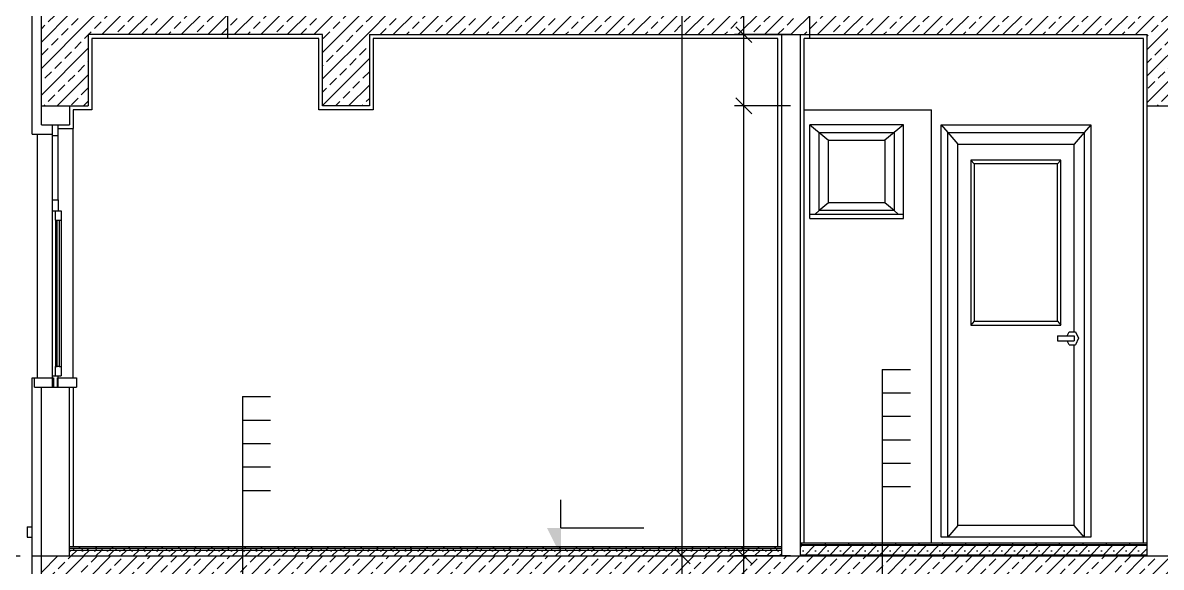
# Model space of a CAD drawing. Header units: metres. Extents: x -220 to 294, y -29 to 18.
# Drawn here: x -6.78 to -0.71, y 0.84 to 3.74 of the extents above; entities that cross this region are included whole.
import ezdxf

# ---------------------------------------------------------------- set-up
doc = ezdxf.new("R2010")
doc.units = ezdxf.units.M
doc.header["$MEASUREMENT"] = 0
doc.linetypes.add('DASHED4', pattern=[0.1875, 0.125, -0.0625])
for name, color, linetype in [('Cizgi', 7, 'Continuous'), ('Kesit_Kot', 7, 'Continuous'), ('Olculendirme', 7, 'Continuous'), ('Standart', 7, 'Continuous'), ('Tarama', 7, 'Continuous')]:
    doc.layers.add(name, color=color, linetype=linetype)

msp = doc.modelspace()

# ---------------------------------------------------------------- hatches: boundary and pattern name
at = {"layer": 'Kesit_Kot', "linetype": 'Continuous', "lineweight": -3}
msp.add_hatch(color=216, dxfattribs=at).paths.add_polyline_path([(-3.9106, 0.9), (-3.9856, 1.05), (-3.9106, 1.05)])
at = {"layer": 'Tarama', "linetype": 'Continuous', "lineweight": -3}
h = msp.add_hatch(dxfattribs=at)
h.set_pattern_fill('ANSI33', color=58, scale=0.4, style=0)
h.paths.add_polyline_path([(-6.433, 3.3), (-6.683, 3.3), (-6.683, 3.8), (-6.433, 3.8)])
h = msp.add_hatch(dxfattribs=at)
h.set_pattern_fill('ANSI33', color=58, scale=0.4, style=0)
h.paths.add_polyline_path([(-5.183, 3.68), (-6.433, 3.68), (-6.433, 3.8), (-5.183, 3.8)])
h = msp.add_hatch(dxfattribs=at)
h.set_pattern_fill('ANSI33', color=58, scale=0.4, style=0)
h.paths.add_polyline_path([(-4.933, 3.3), (-5.183, 3.3), (-5.183, 3.8), (-4.933, 3.8)])
h = msp.add_hatch(dxfattribs=at)
h.set_pattern_fill('ANSI33', color=58, scale=0.4, style=0)
h.paths.add_polyline_path([(-0.783, 3.68), (-4.933, 3.68), (-4.933, 3.8), (-0.783, 3.8)])
h = msp.add_hatch(dxfattribs=at)
h.set_pattern_fill('ANSI33', color=58, scale=0.4, style=0)
h.paths.add_polyline_path([(-0.533, 3.3), (-0.783, 3.3), (-0.783, 3.8), (-0.533, 3.8)])
h = msp.add_hatch(dxfattribs=at)
h.set_pattern_fill('ANSI31', color=58, scale=0.5, style=0)
h.paths.add_polyline_path([(-2.733, 0.94), (-6.533, 0.94), (-6.533, 0.95), (-2.733, 0.95)])
h = msp.add_hatch(dxfattribs=at)
h.set_pattern_fill('TRIANG', color=58, scale=0.2, style=0)
h.paths.add_polyline_path([(-2.733, 0.93), (-6.533, 0.93), (-6.533, 0.94), (-2.733, 0.94)])
h = msp.add_hatch(dxfattribs=at)
h.set_pattern_fill('SACNCR', color=58, scale=0.5, style=0)
h.paths.add_polyline_path([(-2.733, 0.9), (-6.533, 0.9), (-6.533, 0.93), (-2.733, 0.93)])
h = msp.add_hatch(dxfattribs=at)
h.set_pattern_fill('NET', color=163, style=0)
h.paths.add_polyline_path([(-0.783, 0.96), (-2.633, 0.96), (-2.633, 0.97), (-0.783, 0.97)])
h = msp.add_hatch(dxfattribs=at)
h.set_pattern_fill('DOTS', color=58, scale=0.8, style=0)
h.paths.add_polyline_path([(-0.783, 0.955), (-2.633, 0.955), (-2.633, 0.96), (-0.783, 0.96)])
h = msp.add_hatch(dxfattribs=at)
h.set_pattern_fill('SACNCR', color=58, scale=0.5, style=0)
h.paths.add_polyline_path([(-0.783, 0.905), (-2.633, 0.905), (-2.633, 0.955), (-0.783, 0.955)])
h = msp.add_hatch(dxfattribs=at)
h.set_pattern_fill('ANSI33', color=58, scale=0.4, style=0)
h.paths.add_polyline_path([(-6.433, 0.4), (-6.683, 0.4), (-6.683, 0.9), (-6.433, 0.9)])
h = msp.add_hatch(dxfattribs=at)
h.set_pattern_fill('ANSI33', color=58, scale=0.4, style=0)
h.paths.add_polyline_path([(-5.183, 0.78), (-6.433, 0.78), (-6.433, 0.9), (-5.183, 0.9)])
h = msp.add_hatch(dxfattribs=at)
h.set_pattern_fill('ANSI33', color=58, scale=0.4, style=0)
h.paths.add_polyline_path([(-4.933, 0.4), (-5.183, 0.4), (-5.183, 0.9), (-4.933, 0.9)])
h = msp.add_hatch(dxfattribs=at)
h.set_pattern_fill('ANSI33', color=58, scale=0.4, style=0)
h.paths.add_polyline_path([(-0.783, 0.78), (-4.933, 0.78), (-4.933, 0.9), (-0.783, 0.9)])
h = msp.add_hatch(dxfattribs=at)
h.set_pattern_fill('DOTS', color=38, scale=0.8, style=0)
h.paths.add_polyline_path([(-0.783, 0.9), (-2.633, 0.9), (-2.633, 0.905), (-0.783, 0.905)])
h = msp.add_hatch(dxfattribs=at)
h.set_pattern_fill('ANSI33', color=58, scale=0.4, style=0)
h.paths.add_polyline_path([(-0.533, 0.4), (-0.783, 0.4), (-0.783, 0.9), (-0.533, 0.9)])

# ---------------------------------------------------------------- linework, layer by layer
at = {"layer": 'Cizgi', "color": 241, "linetype": 'Continuous', "lineweight": -3}
for points in [[(-6.733, 3.15), (-6.733, 3.9)], [(-5.203, 3.66), (-6.413, 3.66)], [(-6.413, 3.66), (-6.413, 3.28)], [(-5.203, 3.28), (-5.203, 3.66)], [(-2.753, 3.66), (-4.913, 3.66)], [(-4.913, 3.66), (-4.913, 3.28)], [(-2.753, 0.95), (-2.753, 3.66)], [(-0.803, 3.66), (-2.613, 3.66)], [(-2.613, 0.97), (-2.613, 3.66)], [(-0.803, 0.97), (-0.803, 3.66)], [(-6.413, 3.28), (-6.513, 3.28)], [(-6.513, 3.28), (-6.513, 3.18)], [(-4.913, 3.28), (-5.203, 3.28)], [(-6.593, 3.18), (-6.513, 3.18)], [(-6.733, 3.15), (-6.623, 3.15)], [(-6.733, 1.85), (-6.7205, 1.85)], [(-6.733, 1.055), (-6.733, 1.85)], [(-6.513, 1.8), (-6.513, 0.95)], [(-6.733, 1), (-6.733, 1.055)], [(-6.733, 0.38), (-6.733, 1)]]:
    msp.add_lwpolyline(points, dxfattribs=at)
at = {"layer": 'Cizgi', "color": 7, "linetype": 'Continuous', "lineweight": -3}
for points in [[(-6.683, 3.3), (-6.683, 3.8)], [(-5.183, 3.68), (-6.433, 3.68)], [(-6.433, 3.68), (-6.433, 3.3)], [(-5.183, 3.3), (-5.183, 3.68)], [(-4.933, 3.68), (-4.933, 3.3)], [(-4.933, 3.68), (-2.733, 3.68)], [(-2.733, 3.68), (-2.633, 3.68)], [(-2.633, 3.68), (-0.783, 3.68)], [(-0.783, 3.3), (-0.783, 3.68)], [(-6.683, 3.3), (-6.533, 3.3)], [(-6.533, 3.3), (-6.433, 3.3)], [(-4.933, 3.3), (-5.183, 3.3)], [(-0.783, 3.3), (-0.633, 3.3)], [(-6.683, 0.4), (-6.683, 0.9)], [(-6.683, 0.9), (-6.533, 0.9)], [(-6.533, 0.9), (-2.733, 0.9)], [(-2.733, 0.9), (-2.633, 0.9)], [(-2.633, 0.9), (-0.783, 0.9)], [(-0.783, 0.9), (-0.633, 0.9)]]:
    msp.add_lwpolyline(points, dxfattribs=at)
at = {"layer": 'Cizgi', "color": 166, "linetype": 'Continuous', "lineweight": -3}
for points in [[(-2.733, 0.95), (-2.733, 3.68)], [(-2.633, 0.97), (-2.633, 3.68)], [(-6.683, 3.2), (-6.683, 3.3)], [(-6.533, 3.3), (-6.533, 3.2)], [(-0.783, 0.97), (-0.783, 3.3)], [(-6.683, 3.2), (-6.623, 3.2)], [(-6.623, 3.2), (-6.593, 3.2)], [(-6.593, 3.2), (-6.533, 3.2)], [(-6.683, 0.9), (-6.683, 1.8)], [(-6.683, 1.8), (-6.623, 1.8)], [(-6.623, 1.8), (-6.6192, 1.8)], [(-6.6192, 1.8), (-6.5967, 1.8)], [(-6.5967, 1.8), (-6.593, 1.8)], [(-6.593, 1.8), (-6.533, 1.8)], [(-6.533, 0.95), (-6.533, 1.8)], [(-6.533, 0.9), (-6.533, 0.95)], [(-2.733, 0.9), (-2.733, 0.95)], [(-2.633, 0.9), (-2.633, 0.97)], [(-0.783, 0.9), (-0.783, 0.97)]]:
    msp.add_lwpolyline(points, dxfattribs=at)
at = {"layer": 'Cizgi', "color": 118, "linetype": 'Continuous', "lineweight": -3}
for points in [[(-2.613, 3.28), (-1.933, 3.28)], [(-1.933, 0.97), (-1.933, 3.28)], [(-6.513, 1.85), (-6.513, 3.18)], [(-6.703, 1.85), (-6.703, 3.15)]]:
    msp.add_lwpolyline(points, dxfattribs=at)
at = {"layer": 'Cizgi', "color": 173, "linetype": 'Continuous', "lineweight": -3}
for points in [[(-6.623, 3.15), (-6.623, 3.2)], [(-6.593, 3.18), (-6.593, 3.2)], [(-6.593, 3.14), (-6.593, 3.18)], [(-6.623, 3.14), (-6.623, 3.15)], [(-6.593, 3.14), (-6.623, 3.14)], [(-6.623, 2.74), (-6.623, 2.8)], [(-6.623, 2.8), (-6.593, 2.8)], [(-6.593, 2.8), (-6.593, 2.74)], [(-6.623, 2.74), (-6.608, 2.74)], [(-6.608, 2.69), (-6.608, 2.74)], [(-6.608, 2.74), (-6.593, 2.74)], [(-6.593, 2.74), (-6.578, 2.74)], [(-6.578, 2.74), (-6.578, 2.69)], [(-6.608, 2.69), (-6.598, 2.69)], [(-6.598, 1.91), (-6.598, 2.69)], [(-6.598, 2.69), (-6.588, 2.69)], [(-6.588, 2.69), (-6.578, 2.69)], [(-6.588, 2.69), (-6.588, 1.91)], [(-6.608, 1.86), (-6.608, 1.91)], [(-6.608, 1.91), (-6.598, 1.91)], [(-6.588, 1.91), (-6.598, 1.91)], [(-6.588, 1.91), (-6.578, 1.91)], [(-6.578, 1.91), (-6.578, 1.86)], [(-6.7205, 1.8), (-6.7205, 1.85)], [(-6.7205, 1.85), (-6.623, 1.85)], [(-6.623, 1.85), (-6.623, 1.86)], [(-6.623, 1.86), (-6.608, 1.86)], [(-6.623, 1.8), (-6.623, 1.85)], [(-6.623, 1.85), (-6.6192, 1.85)], [(-6.6192, 1.85), (-6.6192, 1.8)], [(-6.608, 1.86), (-6.593, 1.86)], [(-6.5967, 1.8), (-6.5967, 1.85)], [(-6.5967, 1.85), (-6.593, 1.85)], [(-6.593, 1.85), (-6.593, 1.86)], [(-6.593, 1.86), (-6.578, 1.86)], [(-6.593, 1.8), (-6.593, 1.85)], [(-6.593, 1.85), (-6.4955, 1.85)], [(-6.4955, 1.85), (-6.4955, 1.8)], [(-6.7205, 1.8), (-6.683, 1.8)], [(-6.533, 1.8), (-6.513, 1.8)], [(-6.513, 1.8), (-6.4955, 1.8)]]:
    msp.add_lwpolyline(points, dxfattribs=at)
at = {"layer": 'Cizgi', "color": 98, "linetype": 'Continuous', "lineweight": -3}
for points in [[(-2.583, 3.2), (-2.533, 3.1583)], [(-2.583, 2.7232), (-2.583, 3.2)], [(-2.083, 3.2), (-2.583, 3.2)], [(-2.083, 3.2), (-2.133, 3.1583)], [(-2.083, 2.7232), (-2.083, 3.2)], [(-1.883, 3.2), (-1.083, 3.2)], [(-1.883, 1), (-1.883, 3.2)], [(-1.883, 3.2), (-1.8474, 3.1581)], [(-1.083, 3.2), (-1.1186, 3.1581)], [(-1.083, 3.2), (-1.083, 1)], [(-6.623, 2.8), (-6.623, 3.14)], [(-6.593, 2.8), (-6.593, 3.14)], [(-2.533, 3.1583), (-2.133, 3.1583)], [(-2.533, 2.7417), (-2.533, 3.1583)], [(-2.533, 3.1583), (-2.483, 3.1167)], [(-2.483, 3.1167), (-2.183, 3.1167)], [(-2.483, 2.7833), (-2.483, 3.1167)], [(-2.133, 3.1583), (-2.183, 3.1167)], [(-2.183, 3.1167), (-2.183, 2.7833)], [(-2.133, 3.1583), (-2.133, 2.7417)], [(-1.8474, 3.1581), (-1.1186, 3.1581)], [(-1.8474, 1), (-1.8474, 3.1581)], [(-1.8474, 3.1581), (-1.7941, 3.0952)], [(-1.1186, 3.1581), (-1.1719, 3.0952)], [(-1.1186, 3.1581), (-1.1186, 1)], [(-1.7941, 3.0952), (-1.1719, 3.0952)], [(-1.7941, 1.0629), (-1.7941, 3.0952)], [(-1.1719, 2.0947), (-1.1719, 3.0952)], [(-1.723, 3.0114), (-1.7052, 2.9905)], [(-1.243, 3.0114), (-1.723, 3.0114)], [(-1.723, 3.0114), (-1.723, 2.1314)], [(-1.2608, 2.9905), (-1.7052, 2.9905)], [(-1.7052, 2.9905), (-1.7052, 2.1524)], [(-1.2608, 2.9905), (-1.243, 3.0114)], [(-1.2608, 2.1524), (-1.2608, 2.9905)], [(-1.243, 2.1314), (-1.243, 3.0114)], [(-6.623, 1.86), (-6.623, 2.74)], [(-2.5551, 2.7232), (-2.533, 2.7417)], [(-2.483, 2.7833), (-2.533, 2.7417)], [(-2.133, 2.7417), (-2.533, 2.7417)], [(-2.183, 2.7833), (-2.483, 2.7833)], [(-2.133, 2.7417), (-2.183, 2.7833)], [(-2.133, 2.7417), (-2.1109, 2.7232)], [(-6.608, 2.69), (-6.608, 1.91)], [(-6.578, 2.69), (-6.578, 1.91)], [(-2.583, 2.7), (-2.583, 2.7232)], [(-2.583, 2.7232), (-2.5551, 2.7232)], [(-2.583, 2.7), (-2.083, 2.7)], [(-2.5551, 2.7232), (-2.1109, 2.7232)], [(-2.1109, 2.7232), (-2.083, 2.7232)], [(-2.083, 2.7), (-2.083, 2.7232)], [(-1.7052, 2.1524), (-1.723, 2.1314)], [(-1.723, 2.1314), (-1.243, 2.1314)], [(-1.7052, 2.1524), (-1.2608, 2.1524)], [(-1.2608, 2.1524), (-1.243, 2.1314)], [(-1.2608, 2.0738), (-1.2608, 2.0476)], [(-1.2608, 2.0738), (-1.2099, 2.0738)], [(-1.2099, 2.0738), (-1.1997, 2.0947)], [(-1.2099, 2.0738), (-1.1719, 2.0738)], [(-1.1997, 2.0947), (-1.1719, 2.0947)], [(-1.1719, 2.0947), (-1.1663, 2.0947)], [(-1.1719, 2.0738), (-1.1719, 2.0476)], [(-1.1663, 2.0947), (-1.1497, 2.0607)], [(-1.2608, 2.0476), (-1.2099, 2.0476)], [(-1.1997, 2.0267), (-1.2099, 2.0476)], [(-1.2099, 2.0476), (-1.1719, 2.0476)], [(-1.1997, 2.0267), (-1.1719, 2.0267)], [(-1.1719, 1.0629), (-1.1719, 2.0267)], [(-1.1719, 2.0267), (-1.1663, 2.0267)], [(-1.1497, 2.0607), (-1.1663, 2.0267)], [(-6.758, 1.055), (-6.758, 1)], [(-6.758, 1.055), (-6.733, 1.055)], [(-1.7941, 1.0629), (-1.8474, 1)], [(-1.1719, 1.0629), (-1.7941, 1.0629)], [(-1.1186, 1), (-1.1719, 1.0629)], [(-6.758, 1), (-6.733, 1)], [(-1.8474, 1), (-1.883, 1)], [(-1.1186, 1), (-1.8474, 1)], [(-1.083, 1), (-1.1186, 1)]]:
    msp.add_lwpolyline(points, dxfattribs=at)
at = {"layer": 'Cizgi', "color": 59, "linetype": 'Continuous', "lineweight": -3}
for points in [[(-6.533, 0.95), (-6.513, 0.95)], [(-6.513, 0.95), (-2.753, 0.95)], [(-2.753, 0.95), (-2.733, 0.95)], [(-2.633, 0.97), (-2.613, 0.97)], [(-2.613, 0.97), (-1.933, 0.97)], [(-1.933, 0.97), (-0.803, 0.97)], [(-0.803, 0.97), (-0.783, 0.97)]]:
    msp.add_lwpolyline(points, dxfattribs=at)
at = {"layer": 'Cizgi', "color": 38, "linetype": 'Continuous', "lineweight": -3}
for points in [[(-2.733, 0.94), (-6.533, 0.94)], [(-2.733, 0.93), (-6.533, 0.93)], [(-0.783, 0.96), (-2.633, 0.96)], [(-0.783, 0.955), (-2.633, 0.955)], [(-0.783, 0.905), (-2.633, 0.905)]]:
    msp.add_lwpolyline(points, dxfattribs=at)
at = {"layer": 'Cizgi', "color": 73, "linetype": 'DASHED4', "lineweight": -3}
for points in [[(-12.0971, 0.9), (-6.733, 0.9)], [(-6.733, 0.9), (10.5158, 0.9)]]:
    msp.add_lwpolyline(points, dxfattribs=at)
at = {"layer": 'Kesit_Kot', "color": 216, "linetype": 'Continuous', "lineweight": -3}
for points in [[(-3.9106, 1.05), (-3.9106, 1.2)], [(-3.9106, 1.05), (-3.4687, 1.05)], [(-4.4106, 0.9), (-3.9106, 0.9)]]:
    msp.add_lwpolyline(points, dxfattribs=at)
at = {"layer": 'Olculendirme', "color": 47, "linetype": 'Continuous', "lineweight": -3}
for points in [[(-3.2643, -8.83), (-3.2643, 12.58)], [(-2.9354, -7.88), (-2.9354, 12.58)], [(-2.6854, 3.68), (-2.9854, 3.68)], [(-2.6854, 3.3), (-2.9854, 3.3)], [(-3.5143, 0.9), (-3.2143, 0.9)], [(-2.6854, 0.9), (-2.9854, 0.9)]]:
    msp.add_lwpolyline(points, dxfattribs=at)
at = {"layer": 'Olculendirme', "color": 59, "linetype": 'Continuous', "lineweight": -3}
for points in [[(-2.9779, 3.7224), (-2.893, 3.6376)], [(-2.9779, 3.3424), (-2.893, 3.2576)], [(-3.3068, 0.9424), (-3.2219, 0.8576)], [(-2.9779, 0.9424), (-2.893, 0.8576)]]:
    msp.add_lwpolyline(points, dxfattribs=at)
at = {"layer": 'Standart', "color": 58, "linetype": 'Continuous', "lineweight": -3}
for points in [[(-2.5844, 4.795), (-2.5844, 3.66)], [(-5.6899, 4.65), (-5.6899, 3.66)], [(-2.1966, 1.895), (-2.1966, 0.76)], [(-2.1966, 1.895), (-2.0466, 1.895)], [(-2.1966, 1.77), (-2.0466, 1.77)], [(-5.6103, 1.75), (-5.6103, 0.76)], [(-5.6103, 1.75), (-5.4603, 1.75)], [(-2.1966, 1.645), (-2.0466, 1.645)], [(-5.6103, 1.625), (-5.4603, 1.625)], [(-2.1966, 1.52), (-2.0466, 1.52)], [(-5.6103, 1.5), (-5.4603, 1.5)], [(-5.6103, 1.375), (-5.4603, 1.375)], [(-2.1966, 1.395), (-2.0466, 1.395)], [(-5.6103, 1.25), (-5.4603, 1.25)], [(-2.1966, 1.27), (-2.0466, 1.27)]]:
    msp.add_lwpolyline(points, dxfattribs=at)

doc.saveas('drawing.dxf')
